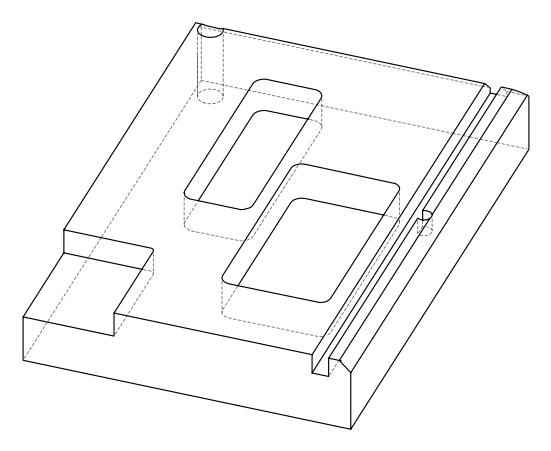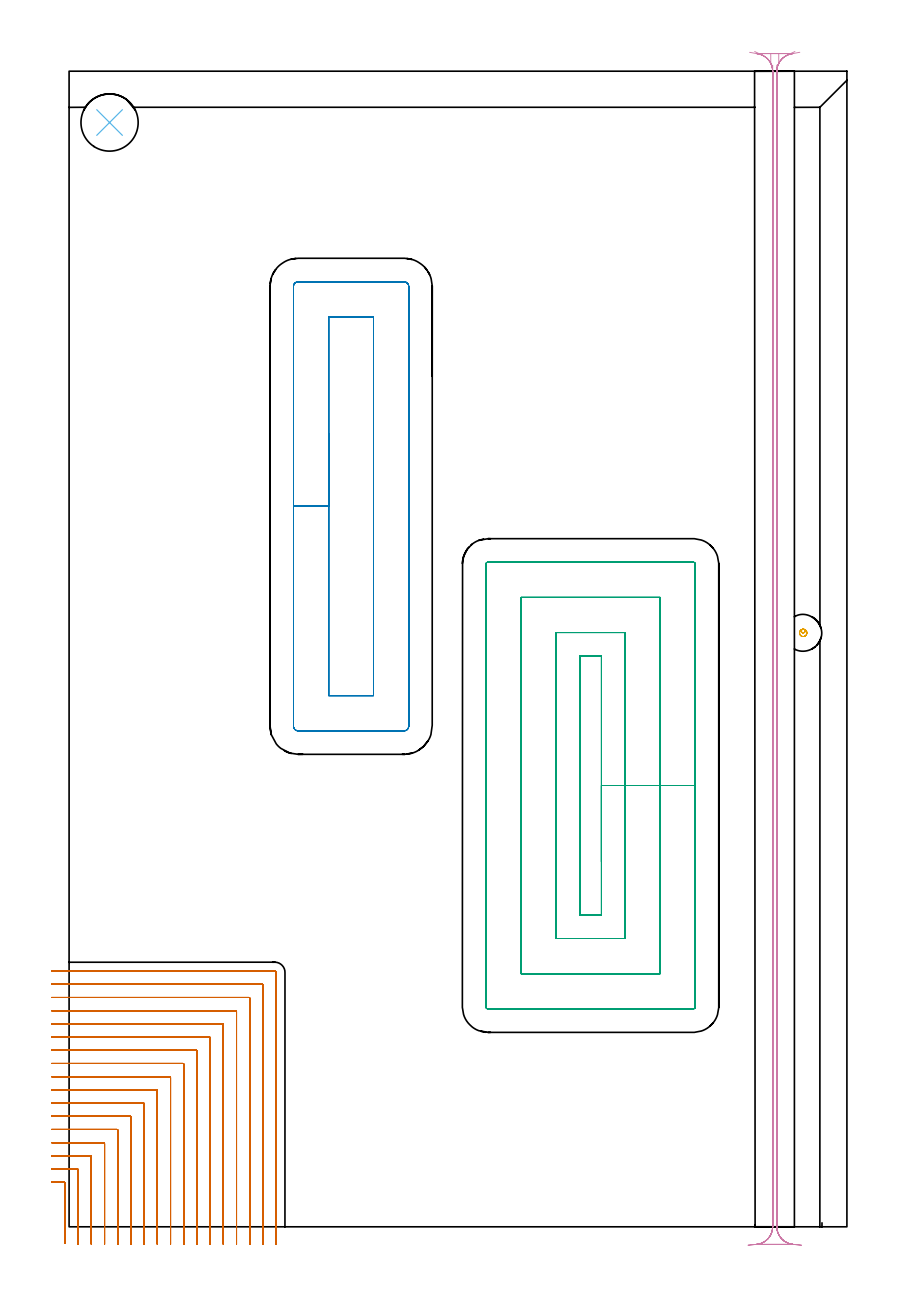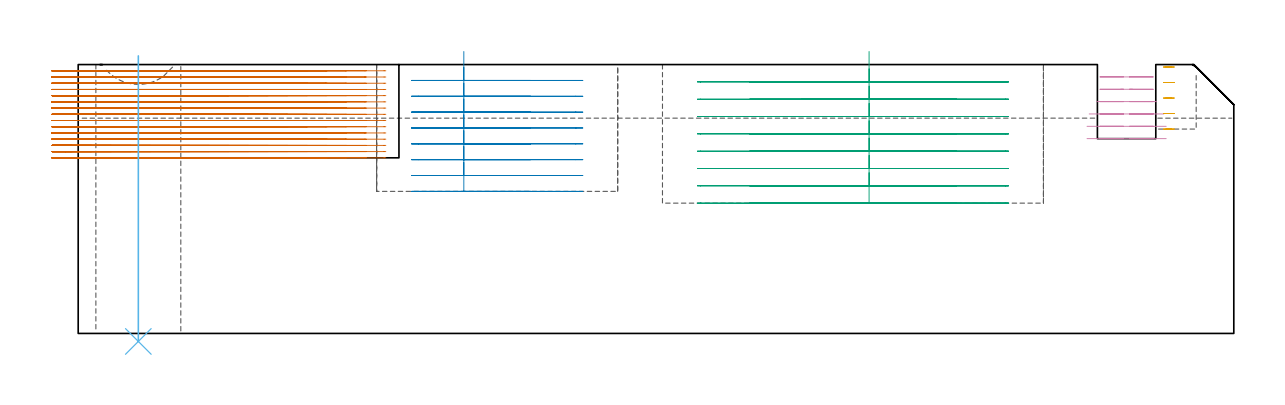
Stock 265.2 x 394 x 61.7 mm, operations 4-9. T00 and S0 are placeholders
(PLAN: 9 operations, 5 tool changes, 122.4 min)
(1 AREA_MILL | FG_CHAMFER_SURFACE | UGT0205_001 | 9.53 min | 18195 mm3)
(2 AREA_MILL_1 | FG_CHAMFER_SURFACE_1 | UGT0205_001 | 12.55 min | 16669 mm3)
(3 AREA_MILL_2 | FG_CHAMFER_SURFACE_2 | UGT0205_001 | 0.79 min | 1332 mm3)
(4 MILL_CORNER_NOTCH_RECTANGULAR | CORNER_NOTCH_RECTANGULAR | UGT0201_014 | Follow Part, ap 1.5, ae 75% | 55.76 min | 142015 mm3)
(5 MILL_RECTANGULAR_POCKET | POCKET_RECTANGULAR_STRAIGHT | UGT0201_008 | Follow Part, ap 4, ae 75% | 11.79 min | 269870 mm3)
(6 MILL_RECTANGULAR_POCKET_1 | POCKET_RECTANGULAR_STRAIGHT_1 | UGT0201_008 | Follow Part, ap 4, ae 75% | 21.34 min | 465777 mm3)
(7 MILL_RECTANGULAR_SLOT | SLOT_RECTANGULAR | NXT0201_011 | Follow Part, ap 3, ae 75% | 10.16 min | 88947 mm3)
(8 MILL_BLIND_HOLE_FROM_SOLID_MATERIAL | STEP1POCKET | NXT0201_013 | Spiral | 0.24 min | 1480 mm3)
(9 INDEXABLE_INSERT_DRILL_THROUGH_HOLE_FROM_SOLID | STEP1HOLE | NXT0302_010 | 0.26 min | 18298 mm3)
(TOOL UGT0205_001 | Chamfer Mill 20 x 3 x 45 deg. | D20 FL50 Z2)
(TOOL UGT0201_014 | End mill 6 mm | D6 FL24 Z4)
(TOOL UGT0201_008 | End Mill 16 mm | D16 FL32 Z4)
(TOOL NXT0201_011 | ENDMILL 12mm [2P460-1200-NA 1630] | D12 FL38 Z6)
(TOOL NXT0201_013 | ENDMILL 10mm | D10 FL30 Z4)
(TOOL NXT0302_010 | Index. Insert Drill 19.5mm [880-D1950L25-05] | D19.5 PA176 FL98 Z2)
(OP 4 MILL_CORNER_NOTCH_RECTANGULAR)
G17 G21 G94 G90
T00 M6
G54
G17 G0 G90 X-1.4 Y-5.653 S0 M3
G43 Z71.7 H0
Z60.273
G94 G1 Y-2.653 F250.
Y14.905 F500.
G3 X-1.695 Y15.2 R0.3
G1 X-3.
X-6. F250.
G0 Z71.7
X3.1 Y-6.
Z60.273
G1 Y-3.
Y19.405 F500.
G3 X2.805 Y19.7 R0.3
G1 X-3.
X-6. F250.
G0 Z71.7
X7.6 Y-6.
Z60.273
G1 Y-3.
Y23.904 F500.
G3 X7.304 Y24.2 R0.3
G1 X-3.
X-6. F250.
G0 Z71.7
X12.1 Y-6.
Z60.273
G1 Y-3.
Y28.404 F500.
G3 X11.804 Y28.7 R0.3
G1 X-3.
X-6. F250.
G0 Z71.7
X16.6 Y-6.
Z60.273
G1 Y-3.
Y32.904 F500.
G3 X16.304 Y33.2 R0.3
G1 X-3.
X-6. F250.
G0 Z71.7
X21.1 Y-6.
Z60.273
G1 Y-3.
Y37.404 F500.
G3 X20.804 Y37.7 R0.3
G1 X-3.
X-6. F250.
G0 Z71.7
X25.6 Y-6.
Z60.273
G1 Y-3.
Y41.904 F500.
G3 X25.304 Y42.2 R0.3
G1 X-3.
X-6. F250.
G0 Z71.7
X30.1 Y-6.
Z60.273
G1 Y-3.
Y46.404 F500.
G3 X29.804 Y46.7 R0.3
G1 X-3.
X-6. F250.
G0 Z71.7
X34.6 Y-6.
Z60.273
G1 Y-3.
Y50.903 F500.
G3 X34.303 Y51.2 R0.3
G1 X-3.
X-6. F250.
G0 Z71.7
X39.1 Y-6.
Z60.273
G1 Y-3.
Y55.403 F500.
G3 X38.803 Y55.7 R0.3
G1 X-3.
X-6. F250.
G0 Z71.7
X43.6 Y-6.
Z60.273
G1 Y-3.
Y59.903 F500.
G3 X43.303 Y60.2 R0.3
G1 X-3.
X-6. F250.
G0 Z71.7
X48.1 Y-6.
Z60.273
G1 Y-3.
Y64.403 F500.
G3 X47.803 Y64.7 R0.3
G1 X-3.
X-6. F250.
G0 Z71.7
X52.6 Y-6.
Z60.273
G1 Y-3.
Y68.903 F500.
G3 X52.303 Y69.2 R0.3
G1 X-3.
X-6. F250.
G0 Z71.7
X57.1 Y-6.
Z60.273
G1 Y-3.
Y73.403 F500.
G3 X56.803 Y73.7 R0.3
G1 X-3.
X-6. F250.
G0 Z71.7
X61.6 Y-6.
Z60.273
G1 Y-3.
Y77.903 F500.
G3 X61.303 Y78.2 R0.3
G1 X-3.
X-6. F250.
G0 Z71.7
X66.1 Y-6.
Z60.273
G1 Y-3.
Y82.403 F500.
G3 X65.803 Y82.7 R0.3
G1 X-3.
X-6. F250.
G0 Z71.7
X70.6 Y-6.
Z60.273
G1 Y-3.
Y86.8 F500.
G3 X70.2 Y87.2 R0.4
G1 X-3.
X-6. F250.
G0 Z71.7
X-1.4 Y-5.653
Z58.847
G1 Y-2.653
Y14.905 F500.
G3 X-1.695 Y15.2 R0.3
G1 X-3.
X-6. F250.
G0 Z71.7
X3.1 Y-6.
Z58.847
G1 Y-3.
Y19.405 F500.
G3 X2.805 Y19.7 R0.3
G1 X-3.
X-6. F250.
G0 Z71.7
X7.6 Y-6.
Z58.847
G1 Y-3.
Y23.904 F500.
G3 X7.304 Y24.2 R0.3
G1 X-3.
X-6. F250.
G0 Z71.7
X12.1 Y-6.
Z58.847
G1 Y-3.
Y28.404 F500.
G3 X11.804 Y28.7 R0.3
G1 X-3.
X-6. F250.
G0 Z71.7
X16.6 Y-6.
Z58.847
G1 Y-3.
Y32.904 F500.
G3 X16.304 Y33.2 R0.3
G1 X-3.
X-6. F250.
G0 Z71.7
X21.1 Y-6.
Z58.847
G1 Y-3.
Y37.404 F500.
G3 X20.804 Y37.7 R0.3
G1 X-3.
X-6. F250.
G0 Z71.7
X25.6 Y-6.
Z58.847
G1 Y-3.
Y41.904 F500.
G3 X25.304 Y42.2 R0.3
G1 X-3.
X-6. F250.
G0 Z71.7
X30.1 Y-6.
Z58.847
G1 Y-3.
Y46.404 F500.
G3 X29.804 Y46.7 R0.3
G1 X-3.
X-6. F250.
G0 Z71.7
X34.6 Y-6.
Z58.847
G1 Y-3.
Y50.903 F500.
G3 X34.303 Y51.2 R0.3
G1 X-3.
X-6. F250.
G0 Z71.7
X39.1 Y-6.
Z58.847
G1 Y-3.
Y55.403 F500.
G3 X38.803 Y55.7 R0.3
G1 X-3.
X-6. F250.
G0 Z71.7
X43.6 Y-6.
Z58.847
G1 Y-3.
Y59.903 F500.
G3 X43.303 Y60.2 R0.3
G1 X-3.
X-6. F250.
G0 Z71.7
X48.1 Y-6.
Z58.847
G1 Y-3.
Y64.403 F500.
G3 X47.803 Y64.7 R0.3
G1 X-3.
X-6. F250.
G0 Z71.7
X52.6 Y-6.
Z58.847
G1 Y-3.
Y68.903 F500.
G3 X52.303 Y69.2 R0.3
G1 X-3.
X-6. F250.
G0 Z71.7
X57.1 Y-6.
Z58.847
G1 Y-3.
Y73.403 F500.
G3 X56.803 Y73.7 R0.3
G1 X-3.
X-6. F250.
G0 Z71.7
X61.6 Y-6.
Z58.847
G1 Y-3.
Y77.903 F500.
G3 X61.303 Y78.2 R0.3
G1 X-3.
X-6. F250.
G0 Z71.7
X66.1 Y-6.
Z58.847
G1 Y-3.
Y82.403 F500.
G3 X65.803 Y82.7 R0.3
G1 X-3.
X-6. F250.
G0 Z71.7
X70.6 Y-6.
Z58.847
G1 Y-3.
Y86.8 F500.
G3 X70.2 Y87.2 R0.4
G1 X-3.
X-6. F250.
G0 Z71.7
X-1.4 Y-5.653
Z57.42
G1 Y-2.653
Y14.905 F500.
G3 X-1.695 Y15.2 R0.3
G1 X-3.
X-6. F250.
G0 Z71.7
X3.1 Y-6.
Z57.42
G1 Y-3.
Y19.405 F500.
G3 X2.805 Y19.7 R0.3
G1 X-3.
X-6. F250.
G0 Z71.7
X7.6 Y-6.
Z57.42
G1 Y-3.
Y23.904 F500.
G3 X7.304 Y24.2 R0.3
G1 X-3.
X-6. F250.
G0 Z71.7
X12.1 Y-6.
Z57.42
G1 Y-3.
Y28.404 F500.
G3 X11.804 Y28.7 R0.3
G1 X-3.
X-6. F250.
G0 Z71.7
X16.6 Y-6.
Z57.42
G1 Y-3.
Y32.904 F500.
G3 X16.304 Y33.2 R0.3
G1 X-3.
X-6. F250.
G0 Z71.7
X21.1 Y-6.
Z57.42
G1 Y-3.
Y37.404 F500.
G3 X20.804 Y37.7 R0.3
G1 X-3.
X-6. F250.
G0 Z71.7
X25.6 Y-6.
Z57.42
G1 Y-3.
Y41.904 F500.
G3 X25.304 Y42.2 R0.3
G1 X-3.
X-6. F250.
G0 Z71.7
X30.1 Y-6.
Z57.42
G1 Y-3.
Y46.404 F500.
G3 X29.804 Y46.7 R0.3
G1 X-3.
X-6. F250.
G0 Z71.7
X34.6 Y-6.
Z57.42
G1 Y-3.
Y50.903 F500.
G3 X34.303 Y51.2 R0.3
G1 X-3.
X-6. F250.
G0 Z71.7
X39.1 Y-6.
Z57.42
G1 Y-3.
Y55.403 F500.
G3 X38.803 Y55.7 R0.3
G1 X-3.
X-6. F250.
G0 Z71.7
X43.6 Y-6.
Z57.42
G1 Y-3.
Y59.903 F500.
G3 X43.303 Y60.2 R0.3
G1 X-3.
X-6. F250.
G0 Z71.7
X48.1 Y-6.
Z57.42
G1 Y-3.
Y64.403 F500.
G3 X47.803 Y64.7 R0.3
G1 X-3.
X-6. F250.
G0 Z71.7
X52.6 Y-6.
Z57.42
G1 Y-3.
Y68.903 F500.
G3 X52.303 Y69.2 R0.3
G1 X-3.
X-6. F250.
G0 Z71.7
X57.1 Y-6.
Z57.42
G1 Y-3.
Y73.403 F500.
G3 X56.803 Y73.7 R0.3
G1 X-3.
X-6. F250.
G0 Z71.7
X61.6 Y-6.
Z57.42
G1 Y-3.
Y77.903 F500.
G3 X61.303 Y78.2 R0.3
G1 X-3.
X-6. F250.
G0 Z71.7
X66.1 Y-6.
Z57.42
G1 Y-3.
Y82.403 F500.
G3 X65.803 Y82.7 R0.3
G1 X-3.
X-6. F250.
G0 Z71.7
X70.6 Y-6.
Z57.42
G1 Y-3.
Y86.8 F500.
G3 X70.2 Y87.2 R0.4
G1 X-3.
X-6. F250.
G0 Z71.7
X-1.4 Y-5.653
Z55.993
G1 Y-2.653
Y14.905 F500.
G3 X-1.695 Y15.2 R0.3
G1 X-3.
X-6. F250.
G0 Z71.7
X3.1 Y-6.
Z55.993
G1 Y-3.
Y19.405 F500.
G3 X2.805 Y19.7 R0.3
G1 X-3.
X-6. F250.
G0 Z71.7
X7.6 Y-6.
Z55.993
G1 Y-3.
Y23.904 F500.
G3 X7.304 Y24.2 R0.3
G1 X-3.
X-6. F250.
G0 Z71.7
X12.1 Y-6.
Z55.993
G1 Y-3.
Y28.404 F500.
G3 X11.804 Y28.7 R0.3
G1 X-3.
X-6. F250.
G0 Z71.7
X16.6 Y-6.
Z55.993
G1 Y-3.
Y32.904 F500.
G3 X16.304 Y33.2 R0.3
G1 X-3.
X-6. F250.
G0 Z71.7
X21.1 Y-6.
Z55.993
G1 Y-3.
Y37.404 F500.
G3 X20.804 Y37.7 R0.3
G1 X-3.
X-6. F250.
G0 Z71.7
X25.6 Y-6.
Z55.993
G1 Y-3.
Y41.904 F500.
G3 X25.304 Y42.2 R0.3
G1 X-3.
X-6. F250.
G0 Z71.7
X30.1 Y-6.
Z55.993
G1 Y-3.
Y46.404 F500.
G3 X29.804 Y46.7 R0.3
G1 X-3.
X-6. F250.
G0 Z71.7
X34.6 Y-6.
Z55.993
G1 Y-3.
Y50.903 F500.
G3 X34.303 Y51.2 R0.3
G1 X-3.
X-6. F250.
G0 Z71.7
X39.1 Y-6.
Z55.993
G1 Y-3.
Y55.403 F500.
G3 X38.803 Y55.7 R0.3
G1 X-3.
X-6. F250.
G0 Z71.7
X43.6 Y-6.
Z55.993
G1 Y-3.
Y59.903 F500.
G3 X43.303 Y60.2 R0.3
G1 X-3.
X-6. F250.
G0 Z71.7
X48.1 Y-6.
Z55.993
G1 Y-3.
Y64.403 F500.
G3 X47.803 Y64.7 R0.3
G1 X-3.
X-6. F250.
G0 Z71.7
X52.6 Y-6.
Z55.993
G1 Y-3.
Y68.903 F500.
G3 X52.303 Y69.2 R0.3
G1 X-3.
X-6. F250.
G0 Z71.7
X57.1 Y-6.
Z55.993
G1 Y-3.
Y73.403 F500.
G3 X56.803 Y73.7 R0.3
G1 X-3.
X-6. F250.
G0 Z71.7
X61.6 Y-6.
Z55.993
G1 Y-3.
Y77.903 F500.
G3 X61.303 Y78.2 R0.3
G1 X-3.
X-6. F250.
G0 Z71.7
X66.1 Y-6.
Z55.993
G1 Y-3.
Y82.402 F500.
G3 X65.802 Y82.7 R0.3
G1 X-3.
X-6. F250.
G0 Z71.7
X70.6 Y-6.
Z55.993
G1 Y-3.
Y86.8 F500.
G3 X70.2 Y87.2 R0.4
G1 X-3.
X-6. F250.
G0 Z71.7
X-1.4 Y-5.653
Z54.567
G1 Y-2.653
Y14.905 F500.
G3 X-1.695 Y15.2 R0.3
G1 X-3.
X-6. F250.
G0 Z71.7
X3.1 Y-6.
Z54.567
G1 Y-3.
Y19.405 F500.
G3 X2.805 Y19.7 R0.3
G1 X-3.
X-6. F250.
G0 Z71.7
X7.6 Y-6.
Z54.567
G1 Y-3.
Y23.904 F500.
G3 X7.304 Y24.2 R0.3
G1 X-3.
X-6. F250.
G0 Z71.7
X12.1 Y-6.
Z54.567
G1 Y-3.
Y28.404 F500.
G3 X11.804 Y28.7 R0.3
G1 X-3.
X-6. F250.
G0 Z71.7
X16.6 Y-6.
Z54.567
G1 Y-3.
Y32.904 F500.
G3 X16.304 Y33.2 R0.3
G1 X-3.
X-6. F250.
G0 Z71.7
X21.1 Y-6.
Z54.567
G1 Y-3.
Y37.404 F500.
G3 X20.804 Y37.7 R0.3
G1 X-3.
X-6. F250.
G0 Z71.7
X25.6 Y-6.
Z54.567
G1 Y-3.
Y41.904 F500.
G3 X25.304 Y42.2 R0.3
G1 X-3.
X-6. F250.
G0 Z71.7
X30.1 Y-6.
Z54.567
G1 Y-3.
Y46.404 F500.
G3 X29.804 Y46.7 R0.3
G1 X-3.
X-6. F250.
G0 Z71.7
X34.6 Y-6.
Z54.567
G1 Y-3.
Y50.903 F500.
G3 X34.303 Y51.2 R0.3
G1 X-3.
X-6. F250.
G0 Z71.7
X39.1 Y-6.
Z54.567
G1 Y-3.
Y55.403 F500.
G3 X38.803 Y55.7 R0.3
G1 X-3.
X-6. F250.
G0 Z71.7
X43.6 Y-6.
Z54.567
G1 Y-3.
Y59.903 F500.
G3 X43.303 Y60.2 R0.3
G1 X-3.
X-6. F250.
G0 Z71.7
X48.1 Y-6.
Z54.567
G1 Y-3.
Y64.403 F500.
G3 X47.803 Y64.7 R0.3
G1 X-3.
X-6. F250.
G0 Z71.7
X52.6 Y-6.
Z54.567
G1 Y-3.
Y68.903 F500.
G3 X52.303 Y69.2 R0.3
G1 X-3.
X-6. F250.
G0 Z71.7
X57.1 Y-6.
Z54.567
G1 Y-3.
Y73.403 F500.
G3 X56.803 Y73.7 R0.3
G1 X-3.
X-6. F250.
G0 Z71.7
X61.6 Y-6.
Z54.567
G1 Y-3.
Y77.903 F500.
G3 X61.303 Y78.2 R0.3
G1 X-3.
X-6. F250.
G0 Z71.7
X66.1 Y-6.
Z54.567
G1 Y-3.
Y82.403 F500.
G3 X65.803 Y82.7 R0.3
G1 X-3.
X-6. F250.
G0 Z71.7
X70.6 Y-6.
Z54.567
G1 Y-3.
Y86.8 F500.
G3 X70.2 Y87.2 R0.4
G1 X-3.
X-6. F250.
G0 Z71.7
X-1.4 Y-5.653
Z53.14
G1 Y-2.653
Y14.905 F500.
G3 X-1.695 Y15.2 R0.3
G1 X-3.
X-6. F250.
G0 Z71.7
X3.1 Y-6.
Z53.14
G1 Y-3.
Y19.405 F500.
G3 X2.805 Y19.7 R0.3
G1 X-3.
X-6. F250.
G0 Z71.7
X7.6 Y-6.
Z53.14
G1 Y-3.
Y23.904 F500.
G3 X7.304 Y24.2 R0.3
G1 X-3.
X-6. F250.
G0 Z71.7
X12.1 Y-6.
Z53.14
G1 Y-3.
Y28.404 F500.
G3 X11.804 Y28.7 R0.3
G1 X-3.
X-6. F250.
G0 Z71.7
X16.6 Y-6.
Z53.14
G1 Y-3.
Y32.904 F500.
G3 X16.304 Y33.2 R0.3
G1 X-3.
X-6. F250.
G0 Z71.7
X21.1 Y-6.
Z53.14
G1 Y-3.
Y37.404 F500.
G3 X20.804 Y37.7 R0.3
G1 X-3.
X-6. F250.
G0 Z71.7
X25.6 Y-6.
Z53.14
G1 Y-3.
Y41.904 F500.
G3 X25.304 Y42.2 R0.3
G1 X-3.
X-6. F250.
G0 Z71.7
X30.1 Y-6.
Z53.14
G1 Y-3.
Y46.404 F500.
G3 X29.804 Y46.7 R0.3
G1 X-3.
X-6. F250.
G0 Z71.7
X34.6 Y-6.
Z53.14
G1 Y-3.
Y50.903 F500.
G3 X34.303 Y51.2 R0.3
G1 X-3.
X-6. F250.
G0 Z71.7
X39.1 Y-6.
Z53.14
G1 Y-3.
Y55.403 F500.
G3 X38.803 Y55.7 R0.3
G1 X-3.
X-6. F250.
G0 Z71.7
X43.6 Y-6.
Z53.14
G1 Y-3.
Y59.903 F500.
G3 X43.303 Y60.2 R0.3
G1 X-3.
X-6. F250.
G0 Z71.7
X48.1 Y-6.
Z53.14
G1 Y-3.
Y64.403 F500.
G3 X47.803 Y64.7 R0.3
G1 X-3.
X-6. F250.
G0 Z71.7
X52.6 Y-6.
Z53.14
G1 Y-3.
Y68.903 F500.
G3 X52.303 Y69.2 R0.3
G1 X-3.
X-6. F250.
G0 Z71.7
X57.1 Y-6.
Z53.14
G1 Y-3.
Y73.403 F500.
G3 X56.803 Y73.7 R0.3
G1 X-3.
X-6. F250.
G0 Z71.7
X61.6 Y-6.
Z53.14
G1 Y-3.
Y77.903 F500.
G3 X61.303 Y78.2 R0.3
G1 X-3.
X-6. F250.
G0 Z71.7
X66.1 Y-6.
Z53.14
G1 Y-3.
Y82.402 F500.
G3 X65.802 Y82.7 R0.3
G1 X-3.
X-6. F250.
G0 Z71.7
X70.6 Y-6.
Z53.14
G1 Y-3.
Y86.8 F500.
G3 X70.2 Y87.2 R0.4
G1 X-3.
X-6. F250.
G0 Z71.7
X-1.4 Y-5.653
Z51.713
G1 Y-2.653
Y14.905 F500.
G3 X-1.695 Y15.2 R0.3
G1 X-3.
X-6. F250.
G0 Z71.7
X3.1 Y-6.
Z51.713
G1 Y-3.
Y19.405 F500.
G3 X2.805 Y19.7 R0.3
G1 X-3.
X-6. F250.
G0 Z71.7
X7.6 Y-6.
Z51.713
G1 Y-3.
Y23.904 F500.
G3 X7.304 Y24.2 R0.3
G1 X-3.
X-6. F250.
G0 Z71.7
X12.1 Y-6.
Z51.713
G1 Y-3.
Y28.404 F500.
G3 X11.804 Y28.7 R0.3
G1 X-3.
X-6. F250.
G0 Z71.7
X16.6 Y-6.
Z51.713
G1 Y-3.
Y32.904 F500.
G3 X16.304 Y33.2 R0.3
G1 X-3.
X-6. F250.
G0 Z71.7
X21.1 Y-6.
Z51.713
G1 Y-3.
Y37.404 F500.
G3 X20.804 Y37.7 R0.3
G1 X-3.
X-6. F250.
G0 Z71.7
X25.6 Y-6.
Z51.713
G1 Y-3.
Y41.904 F500.
G3 X25.304 Y42.2 R0.3
G1 X-3.
X-6. F250.
G0 Z71.7
X30.1 Y-6.
Z51.713
G1 Y-3.
Y46.404 F500.
G3 X29.804 Y46.7 R0.3
G1 X-3.
X-6. F250.
G0 Z71.7
X34.6 Y-6.
Z51.713
G1 Y-3.
Y50.903 F500.
G3 X34.303 Y51.2 R0.3
G1 X-3.
X-6. F250.
G0 Z71.7
X39.1 Y-6.
Z51.713
G1 Y-3.
Y55.403 F500.
G3 X38.803 Y55.7 R0.3
G1 X-3.
X-6. F250.
G0 Z71.7
X43.6 Y-6.
Z51.713
G1 Y-3.
Y59.903 F500.
G3 X43.303 Y60.2 R0.3
G1 X-3.
X-6. F250.
G0 Z71.7
X48.1 Y-6.
Z51.713
G1 Y-3.
Y64.403 F500.
G3 X47.803 Y64.7 R0.3
G1 X-3.
X-6. F250.
G0 Z71.7
X52.6 Y-6.
Z51.713
G1 Y-3.
Y68.903 F500.
G3 X52.303 Y69.2 R0.3
G1 X-3.
X-6. F250.
G0 Z71.7
X57.1 Y-6.
Z51.713
G1 Y-3.
Y73.403 F500.
G3 X56.803 Y73.7 R0.3
G1 X-3.
X-6. F250.
G0 Z71.7
X61.6 Y-6.
Z51.713
G1 Y-3.
Y77.903 F500.
G3 X61.303 Y78.2 R0.3
G1 X-3.
X-6. F250.
G0 Z71.7
X66.1 Y-6.
Z51.713
G1 Y-3.
Y82.402 F500.
G3 X65.802 Y82.7 R0.3
G1 X-3.
X-6. F250.
G0 Z71.7
X70.6 Y-6.
Z51.713
G1 Y-3.
Y86.8 F500.
G3 X70.2 Y87.2 R0.4
G1 X-3.
X-6. F250.
G0 Z71.7
X-1.4 Y-5.653
Z50.287
G1 Y-2.653
Y14.905 F500.
G3 X-1.695 Y15.2 R0.3
G1 X-3.
X-6. F250.
G0 Z71.7
X3.1 Y-6.
Z50.287
G1 Y-3.
Y19.405 F500.
G3 X2.805 Y19.7 R0.3
G1 X-3.
X-6. F250.
G0 Z71.7
X7.6 Y-6.
Z50.287
G1 Y-3.
Y23.904 F500.
G3 X7.304 Y24.2 R0.3
G1 X-3.
X-6. F250.
G0 Z71.7
X12.1 Y-6.
Z50.287
G1 Y-3.
Y28.404 F500.
G3 X11.804 Y28.7 R0.3
G1 X-3.
X-6. F250.
G0 Z71.7
X16.6 Y-6.
Z50.287
G1 Y-3.
Y32.904 F500.
G3 X16.304 Y33.2 R0.3
G1 X-3.
X-6. F250.
G0 Z71.7
X21.1 Y-6.
Z50.287
G1 Y-3.
Y37.404 F500.
G3 X20.804 Y37.7 R0.3
G1 X-3.
X-6. F250.
G0 Z71.7
X25.6 Y-6.
Z50.287
G1 Y-3.
Y41.904 F500.
G3 X25.304 Y42.2 R0.3
G1 X-3.
X-6. F250.
G0 Z71.7
X30.1 Y-6.
Z50.287
G1 Y-3.
Y46.404 F500.
G3 X29.804 Y46.7 R0.3
G1 X-3.
X-6. F250.
G0 Z71.7
X34.6 Y-6.
Z50.287
G1 Y-3.
Y50.903 F500.
G3 X34.303 Y51.2 R0.3
G1 X-3.
X-6. F250.
G0 Z71.7
X39.1 Y-6.
Z50.287
G1 Y-3.
Y55.403 F500.
G3 X38.803 Y55.7 R0.3
G1 X-3.
X-6. F250.
G0 Z71.7
X43.6 Y-6.
Z50.287
G1 Y-3.
Y59.903 F500.
G3 X43.303 Y60.2 R0.3
G1 X-3.
X-6. F250.
G0 Z71.7
X48.1 Y-6.
Z50.287
G1 Y-3.
Y64.403 F500.
G3 X47.803 Y64.7 R0.3
G1 X-3.
X-6. F250.
G0 Z71.7
X52.6 Y-6.
Z50.287
G1 Y-3.
Y68.903 F500.
G3 X52.303 Y69.2 R0.3
G1 X-3.
X-6. F250.
G0 Z71.7
X57.1 Y-6.
Z50.287
G1 Y-3.
Y73.403 F500.
G3 X56.803 Y73.7 R0.3
G1 X-3.
X-6. F250.
G0 Z71.7
X61.6 Y-6.
Z50.287
G1 Y-3.
Y77.903 F500.
G3 X61.303 Y78.2 R0.3
G1 X-3.
X-6. F250.
G0 Z71.7
X66.1 Y-6.
Z50.287
G1 Y-3.
Y82.402 F500.
G3 X65.802 Y82.7 R0.3
G1 X-3.
X-6. F250.
G0 Z71.7
X70.6 Y-6.
Z50.287
G1 Y-3.
Y86.8 F500.
G3 X70.2 Y87.2 R0.4
G1 X-3.
X-6. F250.
G0 Z71.7
X-1.4 Y-5.653
Z48.86
G1 Y-2.653
Y14.905 F500.
G3 X-1.695 Y15.2 R0.3
G1 X-3.
X-6. F250.
G0 Z71.7
X3.1 Y-6.
Z48.86
G1 Y-3.
Y19.405 F500.
G3 X2.805 Y19.7 R0.3
G1 X-3.
X-6. F250.
G0 Z71.7
X7.6 Y-6.
Z48.86
G1 Y-3.
Y23.904 F500.
G3 X7.304 Y24.2 R0.3
G1 X-3.
X-6. F250.
G0 Z71.7
X12.1 Y-6.
Z48.86
G1 Y-3.
Y28.404 F500.
G3 X11.804 Y28.7 R0.3
G1 X-3.
X-6. F250.
G0 Z71.7
X16.6 Y-6.
Z48.86
G1 Y-3.
Y32.904 F500.
G3 X16.304 Y33.2 R0.3
G1 X-3.
X-6. F250.
G0 Z71.7
X21.1 Y-6.
Z48.86
G1 Y-3.
Y37.404 F500.
G3 X20.804 Y37.7 R0.3
G1 X-3.
X-6. F250.
G0 Z71.7
X25.6 Y-6.
Z48.86
G1 Y-3.
Y41.904 F500.
G3 X25.304 Y42.2 R0.3
G1 X-3.
X-6. F250.
G0 Z71.7
X30.1 Y-6.
Z48.86
G1 Y-3.
Y46.404 F500.
G3 X29.804 Y46.7 R0.3
G1 X-3.
X-6. F250.
G0 Z71.7
X34.6 Y-6.
Z48.86
G1 Y-3.
Y50.903 F500.
G3 X34.303 Y51.2 R0.3
G1 X-3.
X-6. F250.
G0 Z71.7
X39.1 Y-6.
Z48.86
G1 Y-3.
Y55.403 F500.
G3 X38.803 Y55.7 R0.3
G1 X-3.
X-6. F250.
G0 Z71.7
X43.6 Y-6.
Z48.86
G1 Y-3.
Y59.903 F500.
G3 X43.303 Y60.2 R0.3
G1 X-3.
X-6. F250.
G0 Z71.7
X48.1 Y-6.
Z48.86
G1 Y-3.
Y64.403 F500.
G3 X47.803 Y64.7 R0.3
G1 X-3.
X-6. F250.
G0 Z71.7
X52.6 Y-6.
Z48.86
G1 Y-3.
Y68.903 F500.
G3 X52.303 Y69.2 R0.3
G1 X-3.
X-6. F250.
G0 Z71.7
X57.1 Y-6.
Z48.86
G1 Y-3.
Y73.403 F500.
G3 X56.803 Y73.7 R0.3
G1 X-3.
X-6. F250.
G0 Z71.7
X61.6 Y-6.
Z48.86
G1 Y-3.
Y77.903 F500.
G3 X61.303 Y78.2 R0.3
G1 X-3.
X-6. F250.
G0 Z71.7
X66.1 Y-6.
Z48.86
G1 Y-3.
Y82.403 F500.
G3 X65.803 Y82.7 R0.3
G1 X-3.
X-6. F250.
G0 Z71.7
X70.6 Y-6.
Z48.86
G1 Y-3.
Y86.8 F500.
G3 X70.2 Y87.2 R0.4
G1 X-3.
X-6. F250.
G0 Z71.7
X-1.4 Y-5.653
Z47.433
G1 Y-2.653
Y14.905 F500.
G3 X-1.695 Y15.2 R0.3
G1 X-3.
X-6. F250.
G0 Z71.7
X3.1 Y-6.
Z47.433
G1 Y-3.
Y19.405 F500.
G3 X2.805 Y19.7 R0.3
G1 X-3.
X-6. F250.
G0 Z71.7
X7.6 Y-6.
Z47.433
G1 Y-3.
Y23.904 F500.
G3 X7.304 Y24.2 R0.3
G1 X-3.
X-6. F250.
G0 Z71.7
X12.1 Y-6.
Z47.433
G1 Y-3.
Y28.404 F500.
G3 X11.804 Y28.7 R0.3
G1 X-3.
X-6. F250.
G0 Z71.7
X16.6 Y-6.
Z47.433
G1 Y-3.
Y32.904 F500.
G3 X16.304 Y33.2 R0.3
G1 X-3.
X-6. F250.
G0 Z71.7
X21.1 Y-6.
Z47.433
G1 Y-3.
Y37.404 F500.
G3 X20.804 Y37.7 R0.3
G1 X-3.
X-6. F250.
G0 Z71.7
X25.6 Y-6.
Z47.433
G1 Y-3.
Y41.904 F500.
G3 X25.304 Y42.2 R0.3
G1 X-3.
X-6. F250.
G0 Z71.7
X30.1 Y-6.
Z47.433
G1 Y-3.
Y46.404 F500.
G3 X29.804 Y46.7 R0.3
G1 X-3.
X-6. F250.
G0 Z71.7
X34.6 Y-6.
Z47.433
G1 Y-3.
Y50.903 F500.
G3 X34.303 Y51.2 R0.3
G1 X-3.
X-6. F250.
G0 Z71.7
X39.1 Y-6.
Z47.433
G1 Y-3.
Y55.403 F500.
G3 X38.803 Y55.7 R0.3
G1 X-3.
X-6. F250.
G0 Z71.7
X43.6 Y-6.
Z47.433
G1 Y-3.
Y59.903 F500.
G3 X43.303 Y60.2 R0.3
G1 X-3.
X-6. F250.
G0 Z71.7
X48.1 Y-6.
Z47.433
G1 Y-3.
Y64.403 F500.
G3 X47.803 Y64.7 R0.3
G1 X-3.
X-6. F250.
G0 Z71.7
X52.6 Y-6.
Z47.433
G1 Y-3.
Y68.903 F500.
G3 X52.303 Y69.2 R0.3
G1 X-3.
X-6. F250.
G0 Z71.7
X57.1 Y-6.
Z47.433
G1 Y-3.
Y73.403 F500.
G3 X56.803 Y73.7 R0.3
G1 X-3.
X-6. F250.
G0 Z71.7
X61.6 Y-6.
Z47.433
G1 Y-3.
Y77.903 F500.
G3 X61.303 Y78.2 R0.3
G1 X-3.
X-6. F250.
G0 Z71.7
X66.1 Y-6.
Z47.433
G1 Y-3.
Y82.403 F500.
G3 X65.803 Y82.7 R0.3
G1 X-3.
X-6. F250.
G0 Z71.7
X70.6 Y-6.
Z47.433
G1 Y-3.
Y86.8 F500.
G3 X70.2 Y87.2 R0.4
G1 X-3.
X-6. F250.
G0 Z71.7
X-1.4 Y-5.653
Z46.007
G1 Y-2.653
Y14.905 F500.
G3 X-1.695 Y15.2 R0.3
G1 X-3.
X-6. F250.
G0 Z71.7
X3.1 Y-6.
Z46.007
G1 Y-3.
Y19.405 F500.
G3 X2.805 Y19.7 R0.3
G1 X-3.
X-6. F250.
G0 Z71.7
X7.6 Y-6.
Z46.007
G1 Y-3.
Y23.904 F500.
G3 X7.304 Y24.2 R0.3
G1 X-3.
X-6. F250.
G0 Z71.7
X12.1 Y-6.
Z46.007
G1 Y-3.
Y28.404 F500.
G3 X11.804 Y28.7 R0.3
G1 X-3.
X-6. F250.
G0 Z71.7
X16.6 Y-6.
Z46.007
G1 Y-3.
Y32.904 F500.
G3 X16.304 Y33.2 R0.3
G1 X-3.
X-6. F250.
G0 Z71.7
X21.1 Y-6.
Z46.007
G1 Y-3.
Y37.404 F500.
G3 X20.804 Y37.7 R0.3
G1 X-3.
X-6. F250.
G0 Z71.7
X25.6 Y-6.
Z46.007
G1 Y-3.
Y41.904 F500.
G3 X25.304 Y42.2 R0.3
G1 X-3.
X-6. F250.
G0 Z71.7
X30.1 Y-6.
Z46.007
G1 Y-3.
Y46.404 F500.
G3 X29.804 Y46.7 R0.3
G1 X-3.
X-6. F250.
G0 Z71.7
X34.6 Y-6.
Z46.007
G1 Y-3.
Y50.903 F500.
G3 X34.303 Y51.2 R0.3
G1 X-3.
X-6. F250.
G0 Z71.7
X39.1 Y-6.
Z46.007
G1 Y-3.
Y55.403 F500.
G3 X38.803 Y55.7 R0.3
G1 X-3.
X-6. F250.
G0 Z71.7
X43.6 Y-6.
Z46.007
G1 Y-3.
Y59.903 F500.
G3 X43.303 Y60.2 R0.3
G1 X-3.
X-6. F250.
G0 Z71.7
X48.1 Y-6.
Z46.007
G1 Y-3.
Y64.403 F500.
G3 X47.803 Y64.7 R0.3
G1 X-3.
X-6. F250.
G0 Z71.7
X52.6 Y-6.
Z46.007
G1 Y-3.
Y68.903 F500.
G3 X52.303 Y69.2 R0.3
G1 X-3.
X-6. F250.
G0 Z71.7
X57.1 Y-6.
Z46.007
G1 Y-3.
Y73.403 F500.
G3 X56.803 Y73.7 R0.3
G1 X-3.
X-6. F250.
G0 Z71.7
X61.6 Y-6.
Z46.007
G1 Y-3.
Y77.903 F500.
G3 X61.303 Y78.2 R0.3
G1 X-3.
X-6. F250.
G0 Z71.7
X66.1 Y-6.
Z46.007
G1 Y-3.
Y82.403 F500.
G3 X65.803 Y82.7 R0.3
G1 X-3.
X-6. F250.
G0 Z71.7
X70.6 Y-6.
Z46.007
G1 Y-3.
Y86.8 F500.
G3 X70.2 Y87.2 R0.4
G1 X-3.
X-6. F250.
G0 Z71.7
X-1.4 Y-5.653
Z44.58
G1 Y-2.653
Y14.905 F500.
G3 X-1.695 Y15.2 R0.3
G1 X-3.
X-6. F250.
G0 Z71.7
X3.1 Y-6.
Z44.58
G1 Y-3.
Y19.405 F500.
G3 X2.805 Y19.7 R0.3
G1 X-3.
X-6. F250.
G0 Z71.7
X7.6 Y-6.
Z44.58
G1 Y-3.
Y23.904 F500.
G3 X7.304 Y24.2 R0.3
G1 X-3.
X-6. F250.
G0 Z71.7
X12.1 Y-6.
Z44.58
G1 Y-3.
Y28.404 F500.
G3 X11.804 Y28.7 R0.3
G1 X-3.
X-6. F250.
G0 Z71.7
X16.6 Y-6.
Z44.58
G1 Y-3.
Y32.904 F500.
G3 X16.304 Y33.2 R0.3
G1 X-3.
X-6. F250.
G0 Z71.7
X21.1 Y-6.
Z44.58
G1 Y-3.
Y37.404 F500.
G3 X20.804 Y37.7 R0.3
G1 X-3.
X-6. F250.
G0 Z71.7
X25.6 Y-6.
Z44.58
G1 Y-3.
Y41.904 F500.
G3 X25.304 Y42.2 R0.3
G1 X-3.
X-6. F250.
G0 Z71.7
X30.1 Y-6.
Z44.58
G1 Y-3.
Y46.404 F500.
G3 X29.804 Y46.7 R0.3
G1 X-3.
X-6. F250.
G0 Z71.7
X34.6 Y-6.
Z44.58
G1 Y-3.
Y50.903 F500.
G3 X34.303 Y51.2 R0.3
G1 X-3.
X-6. F250.
G0 Z71.7
X39.1 Y-6.
Z44.58
G1 Y-3.
Y55.403 F500.
G3 X38.803 Y55.7 R0.3
G1 X-3.
X-6. F250.
G0 Z71.7
X43.6 Y-6.
Z44.58
G1 Y-3.
Y59.903 F500.
G3 X43.303 Y60.2 R0.3
G1 X-3.
X-6. F250.
G0 Z71.7
X48.1 Y-6.
Z44.58
G1 Y-3.
Y64.403 F500.
G3 X47.803 Y64.7 R0.3
G1 X-3.
X-6. F250.
G0 Z71.7
X52.6 Y-6.
Z44.58
G1 Y-3.
Y68.903 F500.
G3 X52.303 Y69.2 R0.3
G1 X-3.
X-6. F250.
G0 Z71.7
X57.1 Y-6.
Z44.58
G1 Y-3.
Y73.403 F500.
G3 X56.803 Y73.7 R0.3
G1 X-3.
X-6. F250.
G0 Z71.7
X61.6 Y-6.
Z44.58
G1 Y-3.
Y77.903 F500.
G3 X61.303 Y78.2 R0.3
G1 X-3.
X-6. F250.
G0 Z71.7
X66.1 Y-6.
Z44.58
G1 Y-3.
Y82.403 F500.
G3 X65.803 Y82.7 R0.3
G1 X-3.
X-6. F250.
G0 Z71.7
X70.6 Y-6.
Z44.58
G1 Y-3.
Y86.8 F500.
G3 X70.2 Y87.2 R0.4
G1 X-3.
X-6. F250.
G0 Z71.7
X-1.4 Y-5.653
Z43.153
G1 Y-2.653
Y14.905 F500.
G3 X-1.695 Y15.2 R0.3
G1 X-3.
X-6. F250.
G0 Z71.7
X3.1 Y-6.
Z43.153
G1 Y-3.
Y19.405 F500.
G3 X2.805 Y19.7 R0.3
G1 X-3.
X-6. F250.
G0 Z71.7
X7.6 Y-6.
Z43.153
G1 Y-3.
Y23.904 F500.
G3 X7.304 Y24.2 R0.3
G1 X-3.
X-6. F250.
G0 Z71.7
X12.1 Y-6.
Z43.153
G1 Y-3.
Y28.404 F500.
G3 X11.804 Y28.7 R0.3
G1 X-3.
X-6. F250.
G0 Z71.7
X16.6 Y-6.
Z43.153
G1 Y-3.
Y32.904 F500.
G3 X16.304 Y33.2 R0.3
G1 X-3.
X-6. F250.
G0 Z71.7
X21.1 Y-6.
Z43.153
G1 Y-3.
Y37.404 F500.
G3 X20.804 Y37.7 R0.3
G1 X-3.
X-6. F250.
G0 Z71.7
X25.6 Y-6.
Z43.153
G1 Y-3.
Y41.904 F500.
G3 X25.304 Y42.2 R0.3
G1 X-3.
X-6. F250.
G0 Z71.7
X30.1 Y-6.
Z43.153
G1 Y-3.
Y46.404 F500.
G3 X29.804 Y46.7 R0.3
G1 X-3.
X-6. F250.
G0 Z71.7
X34.6 Y-6.
Z43.153
G1 Y-3.
Y50.903 F500.
G3 X34.303 Y51.2 R0.3
G1 X-3.
X-6. F250.
G0 Z71.7
X39.1 Y-6.
Z43.153
G1 Y-3.
Y55.403 F500.
G3 X38.803 Y55.7 R0.3
G1 X-3.
X-6. F250.
G0 Z71.7
X43.6 Y-6.
Z43.153
G1 Y-3.
Y59.903 F500.
G3 X43.303 Y60.2 R0.3
G1 X-3.
X-6. F250.
G0 Z71.7
X48.1 Y-6.
Z43.153
G1 Y-3.
Y64.403 F500.
G3 X47.803 Y64.7 R0.3
G1 X-3.
X-6. F250.
G0 Z71.7
X52.6 Y-6.
Z43.153
G1 Y-3.
Y68.903 F500.
G3 X52.303 Y69.2 R0.3
G1 X-3.
X-6. F250.
G0 Z71.7
X57.1 Y-6.
Z43.153
G1 Y-3.
Y73.403 F500.
G3 X56.803 Y73.7 R0.3
G1 X-3.
X-6. F250.
G0 Z71.7
X61.6 Y-6.
Z43.153
G1 Y-3.
Y77.903 F500.
G3 X61.303 Y78.2 R0.3
G1 X-3.
X-6. F250.
G0 Z71.7
X66.1 Y-6.
Z43.153
G1 Y-3.
Y82.403 F500.
G3 X65.803 Y82.7 R0.3
G1 X-3.
X-6. F250.
G0 Z71.7
X70.6 Y-6.
Z43.153
G1 Y-3.
Y86.8 F500.
G3 X70.2 Y87.2 R0.4
G1 X-3.
X-6. F250.
G0 Z71.7
X-1.4 Y-5.653
Z41.727
G1 Y-2.653
Y14.905 F500.
G3 X-1.695 Y15.2 R0.3
G1 X-3.
X-6. F250.
G0 Z71.7
X3.1 Y-6.
Z41.727
G1 Y-3.
Y19.405 F500.
G3 X2.805 Y19.7 R0.3
G1 X-3.
X-6. F250.
G0 Z71.7
X7.6 Y-6.
Z41.727
G1 Y-3.
Y23.904 F500.
G3 X7.304 Y24.2 R0.3
G1 X-3.
X-6. F250.
G0 Z71.7
X12.1 Y-6.
Z41.727
G1 Y-3.
Y28.404 F500.
G3 X11.804 Y28.7 R0.3
G1 X-3.
X-6. F250.
G0 Z71.7
X16.6 Y-6.
Z41.727
G1 Y-3.
Y32.904 F500.
G3 X16.304 Y33.2 R0.3
G1 X-3.
X-6. F250.
G0 Z71.7
X21.1 Y-6.
Z41.727
G1 Y-3.
Y37.404 F500.
G3 X20.804 Y37.7 R0.3
G1 X-3.
X-6. F250.
G0 Z71.7
X25.6 Y-6.
Z41.727
G1 Y-3.
Y41.904 F500.
G3 X25.304 Y42.2 R0.3
G1 X-3.
X-6. F250.
G0 Z71.7
X30.1 Y-6.
Z41.727
G1 Y-3.
Y46.404 F500.
G3 X29.804 Y46.7 R0.3
G1 X-3.
X-6. F250.
G0 Z71.7
X34.6 Y-6.
Z41.727
G1 Y-3.
Y50.903 F500.
G3 X34.303 Y51.2 R0.3
G1 X-3.
X-6. F250.
G0 Z71.7
X39.1 Y-6.
Z41.727
G1 Y-3.
Y55.403 F500.
G3 X38.803 Y55.7 R0.3
G1 X-3.
X-6. F250.
G0 Z71.7
X43.6 Y-6.
Z41.727
G1 Y-3.
Y59.903 F500.
G3 X43.303 Y60.2 R0.3
G1 X-3.
X-6. F250.
G0 Z71.7
X48.1 Y-6.
Z41.727
G1 Y-3.
Y64.403 F500.
G3 X47.803 Y64.7 R0.3
G1 X-3.
X-6. F250.
G0 Z71.7
X52.6 Y-6.
Z41.727
G1 Y-3.
Y68.903 F500.
G3 X52.303 Y69.2 R0.3
G1 X-3.
X-6. F250.
G0 Z71.7
X57.1 Y-6.
Z41.727
G1 Y-3.
Y73.403 F500.
G3 X56.803 Y73.7 R0.3
G1 X-3.
X-6. F250.
G0 Z71.7
X61.6 Y-6.
Z41.727
G1 Y-3.
Y77.903 F500.
G3 X61.303 Y78.2 R0.3
G1 X-3.
X-6. F250.
G0 Z71.7
X66.1 Y-6.
Z41.727
G1 Y-3.
Y82.403 F500.
G3 X65.803 Y82.7 R0.3
G1 X-3.
X-6. F250.
G0 Z71.7
X70.6 Y-6.
Z41.727
G1 Y-3.
Y86.8 F500.
G3 X70.2 Y87.2 R0.4
G1 X-3.
X-6. F250.
G0 Z71.7
X-1.4 Y-5.653
Z40.3
G1 Y-2.653
Y14.905 F500.
G3 X-1.695 Y15.2 R0.3
G1 X-3.
X-6. F250.
G0 Z71.7
X3.1 Y-6.
Z40.3
G1 Y-3.
Y19.405 F500.
G3 X2.805 Y19.7 R0.3
G1 X-3.
X-6. F250.
G0 Z71.7
X7.6 Y-6.
Z40.3
G1 Y-3.
Y23.904 F500.
G3 X7.304 Y24.2 R0.3
G1 X-3.
X-6. F250.
G0 Z71.7
X12.1 Y-6.
Z40.3
G1 Y-3.
Y28.404 F500.
G3 X11.804 Y28.7 R0.3
G1 X-3.
X-6. F250.
G0 Z71.7
X16.6 Y-6.
Z40.3
G1 Y-3.
Y32.904 F500.
G3 X16.304 Y33.2 R0.3
G1 X-3.
X-6. F250.
G0 Z71.7
X21.1 Y-6.
Z40.3
G1 Y-3.
Y37.404 F500.
G3 X20.804 Y37.7 R0.3
G1 X-3.
X-6. F250.
G0 Z71.7
X25.6 Y-6.
Z40.3
G1 Y-3.
Y41.904 F500.
G3 X25.304 Y42.2 R0.3
G1 X-3.
X-6. F250.
G0 Z71.7
X30.1 Y-6.
Z40.3
G1 Y-3.
Y46.404 F500.
G3 X29.804 Y46.7 R0.3
G1 X-3.
X-6. F250.
G0 Z71.7
X34.6 Y-6.
Z40.3
G1 Y-3.
Y50.903 F500.
G3 X34.303 Y51.2 R0.3
G1 X-3.
X-6. F250.
G0 Z71.7
X39.1 Y-6.
Z40.3
G1 Y-3.
Y55.403 F500.
G3 X38.803 Y55.7 R0.3
G1 X-3.
X-6. F250.
G0 Z71.7
X43.6 Y-6.
Z40.3
G1 Y-3.
Y59.903 F500.
G3 X43.303 Y60.2 R0.3
G1 X-3.
X-6. F250.
G0 Z71.7
X48.1 Y-6.
Z40.3
G1 Y-3.
Y64.403 F500.
G3 X47.803 Y64.7 R0.3
G1 X-3.
X-6. F250.
G0 Z71.7
X52.6 Y-6.
Z40.3
G1 Y-3.
Y68.903 F500.
G3 X52.303 Y69.2 R0.3
G1 X-3.
X-6. F250.
G0 Z71.7
X57.1 Y-6.
Z40.3
G1 Y-3.
Y73.403 F500.
G3 X56.803 Y73.7 R0.3
G1 X-3.
X-6. F250.
G0 Z71.7
X61.6 Y-6.
Z40.3
G1 Y-3.
Y77.903 F500.
G3 X61.303 Y78.2 R0.3
G1 X-3.
X-6. F250.
G0 Z71.7
X66.1 Y-6.
Z40.3
G1 Y-3.
Y82.403 F500.
G3 X65.803 Y82.7 R0.3
G1 X-3.
X-6. F250.
G0 Z71.7
X70.6 Y-6.
Z40.3
G1 Y-3.
Y86.8 F500.
G3 X70.2 Y87.2 R0.4
G1 X-3.
X-6. F250.
G0 Z71.7
M5
M2
(OP 5 MILL_RECTANGULAR_POCKET)
G17 G21 G94 G90
T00 M6
G54
G17 G0 G90 X88.5 Y270.421 S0 M3
G43 Z71.7 H0
Z64.7
G94 G1 Y245.65 Z58.062 F250.
Y181.1 F500.
X103.8
Y310.2
X88.5
Y245.65
X76.5
Y170.7
G3 X78.1 Y169.1 R1.6
G1 X114.2
G3 X115.8 Y170.7 R1.6
G1 Y320.6
G3 X114.2 Y322.2 R1.6
G1 X78.1
G3 X76.5 Y320.6 R1.6
G1 Y245.65
Y244.65
G0 X88.5 Y270.421 Z61.062
G1 Y245.65 Z54.425 F250.
Y181.1 F500.
X103.8
Y310.2
X88.5
Y245.65
X76.5
Y170.7
G3 X78.1 Y169.1 R1.6
G1 X114.2
G3 X115.8 Y170.7 R1.6
G1 Y320.6
G3 X114.2 Y322.2 R1.6
G1 X78.1
G3 X76.5 Y320.6 R1.6
G1 Y245.65
Y244.65
G0 X88.5 Y270.421 Z57.425
G1 Y245.65 Z50.787 F250.
Y181.1 F500.
X103.8
Y310.2
X88.5
Y245.65
X76.5
Y170.7
G3 X78.1 Y169.1 R1.6
G1 X114.2
G3 X115.8 Y170.7 R1.6
G1 Y320.6
G3 X114.2 Y322.2 R1.6
G1 X78.1
G3 X76.5 Y320.6 R1.6
G1 Y245.65
Y244.65
G0 X88.5 Y270.421 Z53.787
G1 Y245.65 Z47.15 F250.
Y181.1 F500.
X103.8
Y310.2
X88.5
Y245.65
X76.5
Y170.7
G3 X78.1 Y169.1 R1.6
G1 X114.2
G3 X115.8 Y170.7 R1.6
G1 Y320.6
G3 X114.2 Y322.2 R1.6
G1 X78.1
G3 X76.5 Y320.6 R1.6
G1 Y245.65
Y244.65
G0 X88.5 Y270.421 Z50.15
G1 Y245.65 Z43.512 F250.
Y181.1 F500.
X103.8
Y310.2
X88.5
Y245.65
X76.5
Y170.7
G3 X78.1 Y169.1 R1.6
G1 X114.2
G3 X115.8 Y170.7 R1.6
G1 Y320.6
G3 X114.2 Y322.2 R1.6
G1 X78.1
G3 X76.5 Y320.6 R1.6
G1 Y245.65
Y244.65
G0 X88.5 Y270.421 Z46.512
G1 Y245.65 Z39.875 F250.
Y181.1 F500.
X103.8
Y310.2
X88.5
Y245.65
X76.5
Y170.7
G3 X78.1 Y169.1 R1.6
G1 X114.2
G3 X115.8 Y170.7 R1.6
G1 Y320.6
G3 X114.2 Y322.2 R1.6
G1 X78.1
G3 X76.5 Y320.6 R1.6
G1 Y245.65
Y244.65
G0 X88.5 Y270.421 Z42.875
G1 Y245.65 Z36.237 F250.
Y181.1 F500.
X103.8
Y310.2
X88.5
Y245.65
X76.5
Y170.7
G3 X78.1 Y169.1 R1.6
G1 X114.2
G3 X115.8 Y170.7 R1.6
G1 Y320.6
G3 X114.2 Y322.2 R1.6
G1 X78.1
G3 X76.5 Y320.6 R1.6
G1 Y245.65
Y244.65
G0 X88.5 Y270.421 Z39.237
G1 Y245.65 Z32.6 F250.
Y181.1 F500.
X103.8
Y310.2
X88.5
Y245.65
X76.5
Y170.7
G3 X78.1 Y169.1 R1.6
G1 X114.2
G3 X115.8 Y170.7 R1.6
G1 Y320.6
G3 X114.2 Y322.2 R1.6
G1 X78.1
G3 X76.5 Y320.6 R1.6
G1 Y245.65
Y244.65
G0 Z71.7
M5
M2
(OP 6 MILL_RECTANGULAR_POCKET_1)
G17 G21 G94 G90
T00 M6
G54
G17 G0 G90 X181.5 Y124.419 S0 M3
G43 Z71.7 H0
Z64.7
G94 G1 Y150.45 Z57.725 F250.
Y194.6 F500.
X174.1
Y106.3
X181.5
Y150.45
X189.5
Y202.6
X166.1
Y98.3
X189.5
Y150.45
X201.5
Y214.6
X154.1
Y86.3
X201.5
Y150.45
X213.5
Y225.9
G3 X212.8 Y226.6 R0.7
G1 X142.8
G3 X142.1 Y225.9 R0.7
G1 Y75.
G3 X142.8 Y74.3 R0.7
G1 X212.8
G3 X213.5 Y75. R0.7
G1 Y150.45
Y151.45
G0 X181.5 Y124.419 Z60.725
G1 Y150.45 Z53.75 F250.
Y194.6 F500.
X174.1
Y106.3
X181.5
Y150.45
X189.5
Y202.6
X166.1
Y98.3
X189.5
Y150.45
X201.5
Y214.6
X154.1
Y86.3
X201.5
Y150.45
X213.5
Y225.9
G3 X212.8 Y226.6 R0.7
G1 X142.8
G3 X142.1 Y225.9 R0.7
G1 Y75.
G3 X142.8 Y74.3 R0.7
G1 X212.8
G3 X213.5 Y75. R0.7
G1 Y150.45
Y151.45
G0 X181.5 Y124.419 Z56.75
G1 Y150.45 Z49.775 F250.
Y194.6 F500.
X174.1
Y106.3
X181.5
Y150.45
X189.5
Y202.6
X166.1
Y98.3
X189.5
Y150.45
X201.5
Y214.6
X154.1
Y86.3
X201.5
Y150.45
X213.5
Y225.9
G3 X212.8 Y226.6 R0.7
G1 X142.8
G3 X142.1 Y225.9 R0.7
G1 Y75.
G3 X142.8 Y74.3 R0.7
G1 X212.8
G3 X213.5 Y75. R0.7
G1 Y150.45
Y151.45
G0 X181.5 Y124.419 Z52.775
G1 Y150.45 Z45.8 F250.
Y194.6 F500.
X174.1
Y106.3
X181.5
Y150.45
X189.5
Y202.6
X166.1
Y98.3
X189.5
Y150.45
X201.5
Y214.6
X154.1
Y86.3
X201.5
Y150.45
X213.5
Y225.9
G3 X212.8 Y226.6 R0.7
G1 X142.8
G3 X142.1 Y225.9 R0.7
G1 Y75.
G3 X142.8 Y74.3 R0.7
G1 X212.8
G3 X213.5 Y75. R0.7
G1 Y150.45
Y151.45
G0 X181.5 Y124.419 Z48.8
G1 Y150.45 Z41.825 F250.
Y194.6 F500.
X174.1
Y106.3
X181.5
Y150.45
X189.5
Y202.6
X166.1
Y98.3
X189.5
Y150.45
X201.5
Y214.6
X154.1
Y86.3
X201.5
Y150.45
X213.5
Y225.9
G3 X212.8 Y226.6 R0.7
G1 X142.8
G3 X142.1 Y225.9 R0.7
G1 Y75.
G3 X142.8 Y74.3 R0.7
G1 X212.8
G3 X213.5 Y75. R0.7
G1 Y150.45
Y151.45
G0 X181.5 Y124.419 Z44.825
G1 Y150.45 Z37.85 F250.
Y194.6 F500.
X174.1
Y106.3
X181.5
Y150.45
X189.5
Y202.6
X166.1
Y98.3
X189.5
Y150.45
X201.5
Y214.6
X154.1
Y86.3
X201.5
Y150.45
X213.5
Y225.9
G3 X212.8 Y226.6 R0.7
G1 X142.8
G3 X142.1 Y225.9 R0.7
G1 Y75.
G3 X142.8 Y74.3 R0.7
G1 X212.8
G3 X213.5 Y75. R0.7
G1 Y150.45
Y151.45
G0 X181.5 Y124.419 Z40.85
G1 Y150.45 Z33.875 F250.
Y194.6 F500.
X174.1
Y106.3
X181.5
Y150.45
X189.5
Y202.6
X166.1
Y98.3
X189.5
Y150.45
X201.5
Y214.6
X154.1
Y86.3
X201.5
Y150.45
X213.5
Y225.9
G3 X212.8 Y226.6 R0.7
G1 X142.8
G3 X142.1 Y225.9 R0.7
G1 Y75.
G3 X142.8 Y74.3 R0.7
G1 X212.8
G3 X213.5 Y75. R0.7
G1 Y150.45
Y151.45
G0 X181.5 Y124.419 Z36.875
G1 Y150.45 Z29.9 F250.
Y194.6 F500.
X174.1
Y106.3
X181.5
Y150.45
X189.5
Y202.6
X166.1
Y98.3
X189.5
Y150.45
X201.5
Y214.6
X154.1
Y86.3
X201.5
Y150.45
X213.5
Y225.9
G3 X212.8 Y226.6 R0.7
G1 X142.8
G3 X142.1 Y225.9 R0.7
G1 Y75.
G3 X142.8 Y74.3 R0.7
G1 X212.8
G3 X213.5 Y75. R0.7
G1 Y150.45
Y151.45
G0 Z71.7
M5
M2
(OP 7 MILL_RECTANGULAR_SLOT)
G17 G21 G94 G90
T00 M6
G54
G17 G0 G90 X239.9 Y396.054 S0 M3
G43 Z71.7 H1
Z58.867
G94 G1 Y393.054 F250.
Y0. F500.
G2 X234.499 Y-5.97 R6.
G1 Y-6.
X246.701
Y-5.97
G2 X241.3 Y0. R6.
G1 Y393.056
Y396.056 F250.
G0 Z71.7
X239.238 Y399.739
Z56.033
G1 Y396.739
G2 X239.9 Y394. R6. F500.
G1 Y0.
G2 X234.499 Y-5.97 R6.
G1 Y-6.
X246.701
Y-5.97
G2 X241.3 Y0. R6.
G1 Y394.
G2 X241.962 Y396.741 R6.
G1 Y399.741 F250.
G0 Z71.7
X233.746 Y400.706
Z53.2
G1 X236.46 Y399.427
G2 X239.9 Y394. R6. F500.
G1 Y0.
G2 X234.499 Y-5.97 R6.
G1 Y-6.
X246.701
Y-5.97
G2 X241.3 Y0. R6.
G1 Y394.
G2 X244.763 Y399.437 R6.
G1 X247.481 Y400.706 F250.
G0 X232.016 Y400.438 Z50.367
G1 X234.968 Y399.904
G2 X239.9 Y394. R6. F500.
G1 Y0.
G2 X234.499 Y-5.97 R6.
G1 Y-6.
X246.701
Y-5.97
G2 X241.3 Y0. R6.
G1 Y394.
G2 X246.193 Y399.897 R6.
G1 X249.141 Y400.451 F250.
G0 Z71.7
X249.686 Y-6.27
Z47.533
G1 X246.701 Y-5.97
G2 X241.3 Y0. R6. F500.
G1 Y394.
G2 X246.701 Y399.97 R6.
G1 Y400.
X234.499
Y399.97
G2 X239.9 Y394. R6.
G1 Y0.
G2 X234.499 Y-5.97 R6.
G1 X231.514 Y-6.27 F250.
G0 X249.686 Z44.7
G1 X246.701 Y-5.97
G2 X241.3 Y0. R6. F500.
G1 Y394.
G2 X246.701 Y399.97 R6.
G1 Y400.
X234.499
Y399.97
G2 X239.9 Y394. R6.
G1 Y0.
G2 X234.499 Y-5.97 R6.
G1 X231.514 Y-6.27 F250.
G0 Z71.7
M5
M2
(OP 8 MILL_BLIND_HOLE_FROM_SOLID_MATERIAL)
G17 G21 G94 G90
T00 M6
G54
G17 G0 G90 X250.3 Y202.5 S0 M3
G43 Z71.7 H0
Z61.14
G94 G3 X250.925 Y203.125 R0.625 F250.
X250.3 Y203.75 R0.625
X249.05 Y202.5 R1.25
X250.3 Y203.75 R-1.25
X249.675 Y203.125 R0.625
X250.3 Y202.5 R0.625
G0 Z57.58
G3 X250.925 Y203.125 R0.625
X250.3 Y203.75 R0.625
X249.05 Y202.5 R1.25
X250.3 Y203.75 R-1.25
X249.675 Y203.125 R0.625
X250.3 Y202.5 R0.625
G0 Z54.02
G3 X250.925 Y203.125 R0.625
X250.3 Y203.75 R0.625
X249.05 Y202.5 R1.25
X250.3 Y203.75 R-1.25
X249.675 Y203.125 R0.625
X250.3 Y202.5 R0.625
G0 Z50.46
G3 X250.925 Y203.125 R0.625
X250.3 Y203.75 R0.625
X249.05 Y202.5 R1.25
X250.3 Y203.75 R-1.25
X249.675 Y203.125 R0.625
X250.3 Y202.5 R0.625
G0 Z46.9
G3 X250.925 Y203.125 R0.625
X250.3 Y203.75 R0.625
X249.05 Y202.5 R1.25
X250.3 Y203.75 R-1.25
X249.675 Y203.125 R0.625
X250.3 Y202.5 R0.625
G0 Z71.7
M5
M2
(OP 9 INDEXABLE_INSERT_DRILL_THROUGH_HOLE_FROM_SOLID)
G17 G21 G94 G90
T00 M6
G54
G17 G0 G90 X13.8 Y376.5 S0 M3
G43 Z71.7 H1
G94 G81 G98 Z-1.84 F250. R63.7
G80
M5
M2
